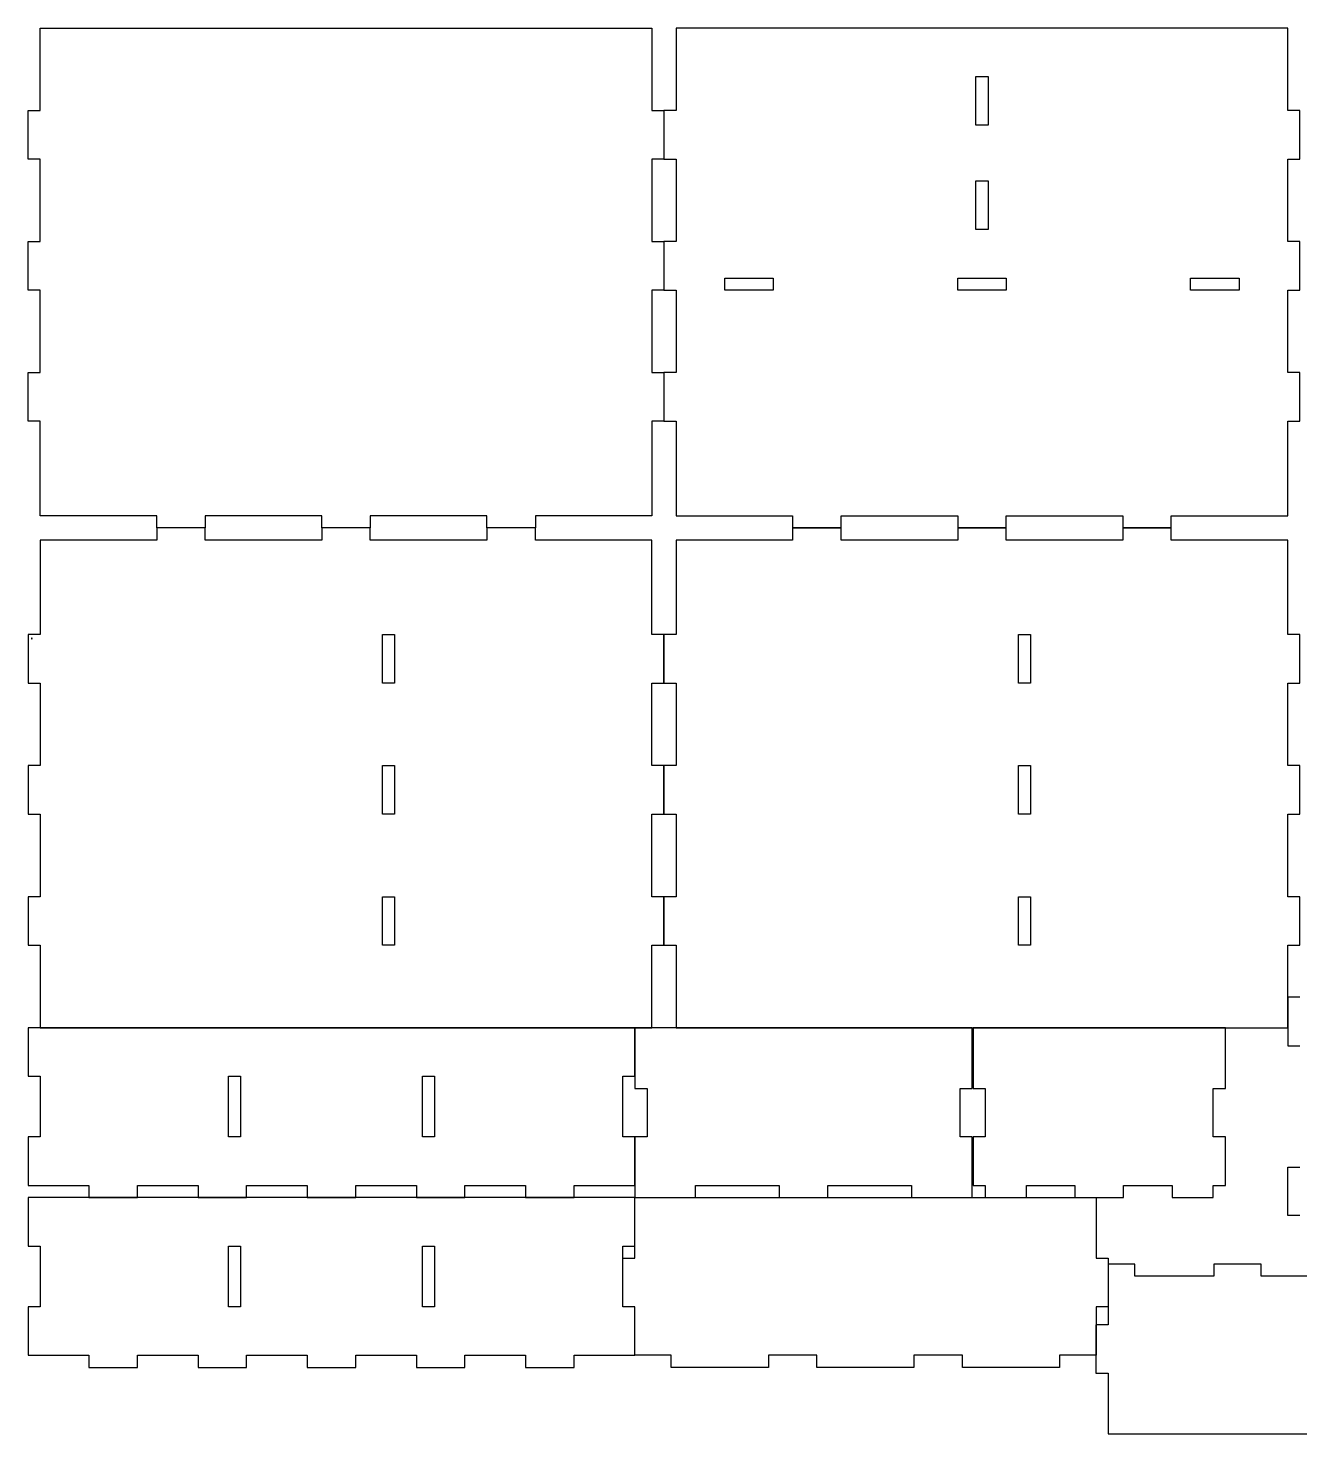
# Model space of a CAD drawing. Extents: x 0 to 3260, y 58 to 1703.
# Drawn here: x 0 to 1485, y 58 to 1701 of the extents above; entities that cross this region are included whole.
import ezdxf

# ---------------------------------------------------------------- set-up
doc = ezdxf.new("R2010")
doc.units = 0
doc.layers.add('A0102_Printing_01', color=7, linetype='CONTINUOUS')

msp = doc.modelspace()

# ---------------------------------------------------------------- linework, layer by layer
at = {"layer": 'A0102_Printing_01', "color": 1}
for points in [[(728.628882, 1130.901172), (592.565885, 1130.901172), (592.565885, 1116.728172), (535.872887, 1116.728172), (535.872887, 1130.901172), (399.80989, 1130.901172), (399.80989, 1116.728172), (343.116891, 1116.728172), (343.116891, 1130.901172), (207.053895, 1130.901172), (207.053895, 1116.728172), (150.360896, 1116.728172), (150.360896, 1130.901172), (14.2979, 1130.901172), (14.2979, 1241.452169), (0.1249, 1241.452169), (0.1249, 1298.145168), (14.2979, 1298.145168), (14.2979, 1394.523165), (0.1249, 1394.523165), (0.1249, 1451.216164), (14.2979, 1451.216164), (14.2979, 1547.594161), (0.1249, 1547.594161), (0.1249, 1604.28716), (14.2979, 1604.28716), (14.2979, 1700.665157), (728.628882, 1700.665157), (728.628882, 1604.28716), (742.801881, 1604.28716), (742.801881, 1547.594161), (728.628882, 1547.594161), (728.628882, 1451.216164), (742.801881, 1451.216164), (742.801881, 1394.523165), (728.628882, 1394.523165), (728.628882, 1298.145168), (742.801881, 1298.145168), (742.801881, 1241.452169), (728.628882, 1241.452169)], [(1471.305963, 1298.144968), (1471.305963, 1394.522965), (1485.478963, 1394.522965), (1485.478963, 1451.215964), (1471.305963, 1451.215964), (1471.305963, 1547.593961), (1485.478963, 1547.593961), (1485.478963, 1604.28696), (1471.305963, 1604.28696), (1471.305963, 1700.664957), (756.974981, 1700.664957), (756.974981, 1604.28696), (742.801981, 1604.28696), (742.801981, 1547.593961), (756.974981, 1547.593961), (756.974981, 1451.215964), (742.801981, 1451.215964), (742.801981, 1394.522965), (756.974981, 1394.522965), (756.974981, 1298.144968), (742.801981, 1298.144968), (742.801981, 1241.451969), (756.974981, 1241.451969), (756.974981, 1130.900972), (893.037978, 1130.900972), (893.037978, 1116.727972), (949.730976, 1116.727972), (949.730976, 1130.900972), (1085.793973, 1130.900972), (1085.793973, 1116.727972), (1142.486971, 1116.727972), (1142.486971, 1130.900972), (1278.549968, 1130.900972), (1278.549968, 1116.727972), (1335.242967, 1116.727972), (1335.242967, 1130.900972), (1471.305963, 1130.900972), (1471.305963, 1241.451969), (1485.478963, 1241.451969), (1485.478963, 1298.144968)], [(1121.226972, 1587.27896), (1107.053972, 1587.27896), (1107.053972, 1643.971959), (1121.226972, 1643.971959)], [(1121.226972, 1465.388963), (1107.053972, 1465.388963), (1107.053972, 1522.081962), (1121.226972, 1522.081962)], [(870.360978, 1394.522965), (813.66798, 1394.522965), (813.66798, 1408.695965), (870.360978, 1408.695965)], [(1142.486971, 1394.522965), (1085.793973, 1394.522965), (1085.793973, 1408.695965), (1142.486971, 1408.695965)], [(1414.612965, 1394.522965), (1357.919966, 1394.522965), (1357.919966, 1408.695965), (1414.612965, 1408.695965)], [(742.801981, 935.310977), (742.801981, 992.003975), (728.628982, 992.003975), (728.628982, 1102.554972), (592.565985, 1102.554972), (592.565985, 1116.727972), (535.872987, 1116.727972), (535.872987, 1102.554972), (399.80999, 1102.554972), (399.80999, 1116.727972), (343.116991, 1116.727972), (343.116991, 1102.554972), (207.053995, 1102.554972), (207.053995, 1116.727972), (150.360996, 1116.727972), (150.360996, 1102.554972), (14.298, 1102.554972), (14.298, 992.003975), (0.125, 992.003975), (0.125, 935.310977), (14.298, 935.310977), (14.298, 838.932979), (0.125, 838.932979), (0.125, 782.23998), (14.298, 782.23998), (14.298, 685.861983), (0.125, 685.861983), (0.125, 629.168984), (14.298, 629.168984), (14.298, 532.790987), (728.628982, 532.790987), (728.628982, 629.168984), (742.801981, 629.168984), (742.801981, 685.861983), (728.628982, 685.861983), (728.628982, 782.23998), (742.801981, 782.23998), (742.801981, 838.932979), (728.628982, 838.932979), (728.628982, 935.310977)], [(1485.478963, 935.310977), (1485.478963, 992.003975), (1471.305963, 992.003975), (1471.305963, 1102.554972), (1335.242967, 1102.554972), (1335.242967, 1116.727972), (1278.549968, 1116.727972), (1278.549968, 1102.554972), (1142.486971, 1102.554972), (1142.486971, 1116.727972), (1085.793973, 1116.727972), (1085.793973, 1102.554972), (949.730976, 1102.554972), (949.730976, 1116.727972), (893.037978, 1116.727972), (893.037978, 1102.554972), (756.974981, 1102.554972), (756.974981, 992.003975), (742.801981, 992.003975), (742.801981, 935.310977), (756.974981, 935.310977), (756.974981, 838.932979), (742.801981, 838.932979), (742.801981, 782.23998), (756.974981, 782.23998), (756.974981, 685.861983), (742.801981, 685.861983), (742.801981, 629.168984), (756.974981, 629.168984), (756.974981, 532.790987), (1471.305963, 532.790987), (1471.305963, 629.168984), (1485.478963, 629.168984), (1485.478963, 685.861983), (1471.305963, 685.861983), (1471.305963, 782.23998), (1485.478963, 782.23998), (1485.478963, 838.932979), (1471.305963, 838.932979), (1471.305963, 935.310977)], [(428.155989, 935.310977), (413.98299, 935.310977), (413.98299, 992.003975), (428.155989, 992.003975)], [(1170.833971, 935.310977), (1156.660971, 935.310977), (1156.660971, 992.003975), (1170.833971, 992.003975)], [(428.155989, 782.23998), (413.98299, 782.23998), (413.98299, 838.932979), (428.155989, 838.932979)], [(1170.833971, 782.23998), (1156.660971, 782.23998), (1156.660971, 838.932979), (1170.833971, 838.932979)], [(428.155989, 629.168984), (413.98299, 629.168984), (413.98299, 685.861983), (428.155989, 685.861983)], [(1170.833971, 629.168984), (1156.660971, 629.168984), (1156.660971, 685.861983), (1170.833971, 685.861983)], [(708.785982, 476.097988), (708.785982, 532.790987), (0.125, 532.790987), (0.125, 476.097988), (14.298, 476.097988), (14.298, 405.23199), (0.125, 405.23199), (0.125, 348.538991), (70.990998, 348.538991), (70.990998, 334.365992), (127.683997, 334.365992), (127.683997, 348.538991), (198.549995, 348.538991), (198.549995, 334.365992), (255.242994, 334.365992), (255.242994, 348.538991), (326.108992, 348.538991), (326.108992, 334.365992), (382.80199, 334.365992), (382.80199, 348.538991), (453.667989, 348.538991), (453.667989, 334.365992), (510.360987, 334.365992), (510.360987, 348.538991), (581.226985, 348.538991), (581.226985, 334.365992), (637.919984, 334.365992), (637.919984, 348.538991), (708.785982, 348.538991), (708.785982, 405.23199), (694.612983, 405.23199), (694.612983, 476.097988)], [(1102.802072, 461.924888), (1102.802072, 532.790887), (708.786082, 532.790887), (708.786082, 461.924888), (722.959082, 461.924888), (722.959082, 405.23189), (708.786082, 405.23189), (708.786082, 334.365892), (779.652081, 334.365892), (779.652081, 348.538891), (877.448078, 348.538891), (877.448078, 334.365892), (934.141077, 334.365892), (934.141077, 348.538891), (1031.936074, 348.538891), (1031.936074, 334.365892), (1102.802072, 334.365892), (1102.802072, 405.23189), (1088.629073, 405.23189), (1088.629073, 461.924888)], [(1398.522865, 461.924788), (1398.522865, 532.790787), (1103.719872, 532.790787), (1103.719872, 461.924788), (1117.892872, 461.924788), (1117.892872, 405.23179), (1103.719872, 405.23179), (1103.719872, 348.538791), (1117.892872, 348.538791), (1117.892872, 334.365792), (1166.081871, 334.365792), (1166.081871, 348.538791), (1222.774869, 348.538791), (1222.774869, 334.365792), (1279.467868, 334.365792), (1279.467868, 348.538791), (1336.160867, 348.538791), (1336.160867, 334.365792), (1384.349865, 334.365792), (1384.349865, 348.538791), (1398.522865, 348.538791), (1398.522865, 405.23179), (1384.349865, 405.23179), (1384.349865, 461.924788)], [(248.155994, 405.23199), (233.982994, 405.23199), (233.982994, 476.097988), (248.155994, 476.097988)], [(474.927988, 405.23199), (460.754988, 405.23199), (460.754988, 476.097988), (474.927988, 476.097988)], [(708.785982, 277.672993), (708.785982, 334.365992), (0.125, 334.365992), (0.125, 277.672993), (14.298, 277.672993), (14.298, 206.806995), (0.125, 206.806995), (0.125, 150.113996), (70.990998, 150.113996), (70.990998, 135.940997), (127.683997, 135.940997), (127.683997, 150.113996), (198.549995, 150.113996), (198.549995, 135.940997), (255.242994, 135.940997), (255.242994, 150.113996), (326.108992, 150.113996), (326.108992, 135.940997), (382.80199, 135.940997), (382.80199, 150.113996), (453.667989, 150.113996), (453.667989, 135.940997), (510.360987, 135.940997), (510.360987, 150.113996), (581.226985, 150.113996), (581.226985, 135.940997), (637.919984, 135.940997), (637.919984, 150.113996), (708.785982, 150.113996), (708.785982, 206.806995), (694.612983, 206.806995), (694.612983, 277.672993)], [(708.786382, 334.365792), (1247.369369, 334.365792), (1247.369369, 263.499793), (1261.542368, 263.499793), (1261.542368, 206.806795), (1247.369369, 206.806795), (1247.369369, 150.113796), (1204.84937, 150.113796), (1204.84937, 135.940797), (1091.463373, 135.940797), (1091.463373, 150.113796), (1034.770374, 150.113796), (1034.770374, 135.940797), (921.384377, 135.940797), (921.384377, 150.113796), (864.692378, 150.113796), (864.692378, 135.940797), (751.306381, 135.940797), (751.306381, 150.113796), (708.786382, 150.113796), (708.786382, 206.806795), (694.613383, 206.806795), (694.613383, 263.499793), (708.786382, 263.499793)], [(248.155994, 206.806995), (233.982994, 206.806995), (233.982994, 277.672993), (248.155994, 277.672993)], [(474.927988, 206.806995), (460.754988, 206.806995), (460.754988, 277.672993), (474.927988, 277.672993)]]:
    msp.add_lwpolyline(points, close=True, dxfattribs=at)
at = {"layer": 'A0102_Printing_01', "color": 7}
for points in [[(3.9025, 987.216275), (4.7055, 987.216275), (4.3215, 988.282275)], [(4.3215, 988.282275), (4.3125, 988.282275)]]:
    msp.add_lwpolyline(points, dxfattribs=at)
at = {"layer": 'A0102_Printing_01', "color": 1}
for points in [[(1485.556463, 568.413886), (1471.383463, 568.413886), (1471.383463, 511.720887), (1485.556463, 511.720887)], [(1485.556563, 313.295892), (1471.383563, 313.295892), (1471.383563, 369.988891), (1485.556563, 369.988891)], [(1532.241562, 242.447694), (1440.115564, 242.447694), (1440.115564, 256.620694), (1384.839565, 256.620694), (1384.839565, 242.447694), (1292.713568, 242.447694), (1292.713568, 256.620694), (1261.532568, 256.620694), (1261.532568, 185.754695), (1247.359569, 185.754695), (1247.359569, 129.061697), (1261.532568, 129.061697), (1261.532568, 58.195699), (1800.115555, 58.195699)]]:
    msp.add_lwpolyline(points, dxfattribs=at)
at = {"layer": 'A0102_Printing_01', "color": 7}
msp.add_open_spline([(4.3125, 988.282275), (4.1725, 987.928275), (4.0345, 987.561275), (3.9025, 987.216275)], degree=3, dxfattribs=at)

doc.saveas('drawing.dxf')
